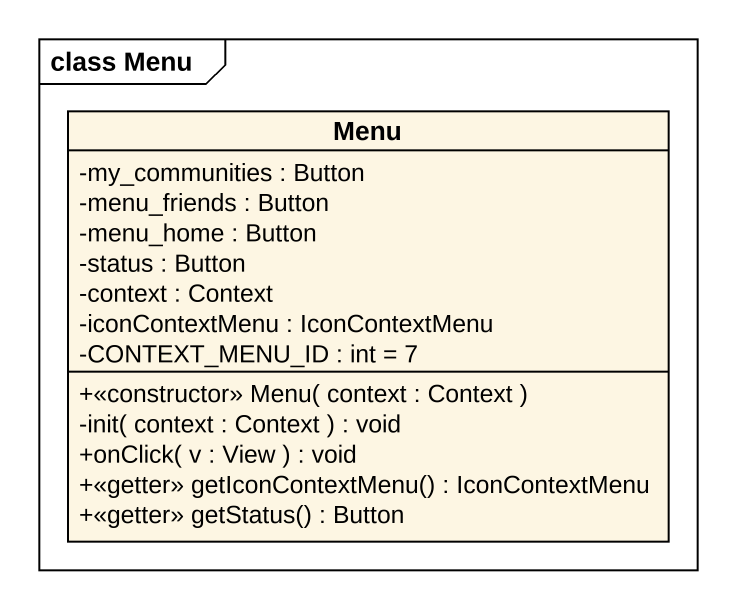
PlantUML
@startuml
mainframe class Menu
hide circle
hide empty members
skinparam classAttributeIconSize 0
class Menu {
  -my_communities : Button
  -menu_friends : Button
  -menu_home : Button
  -status : Button
  -context : Context
  -iconContextMenu : IconContextMenu
  -CONTEXT_MENU_ID : int = 7
  +<<constructor>> Menu( context : Context )
  -init( context : Context ) : void
  +onClick( v : View ) : void
  +<<getter>> getIconContextMenu() : IconContextMenu
  +<<getter>> getStatus() : Button
}
@enduml
